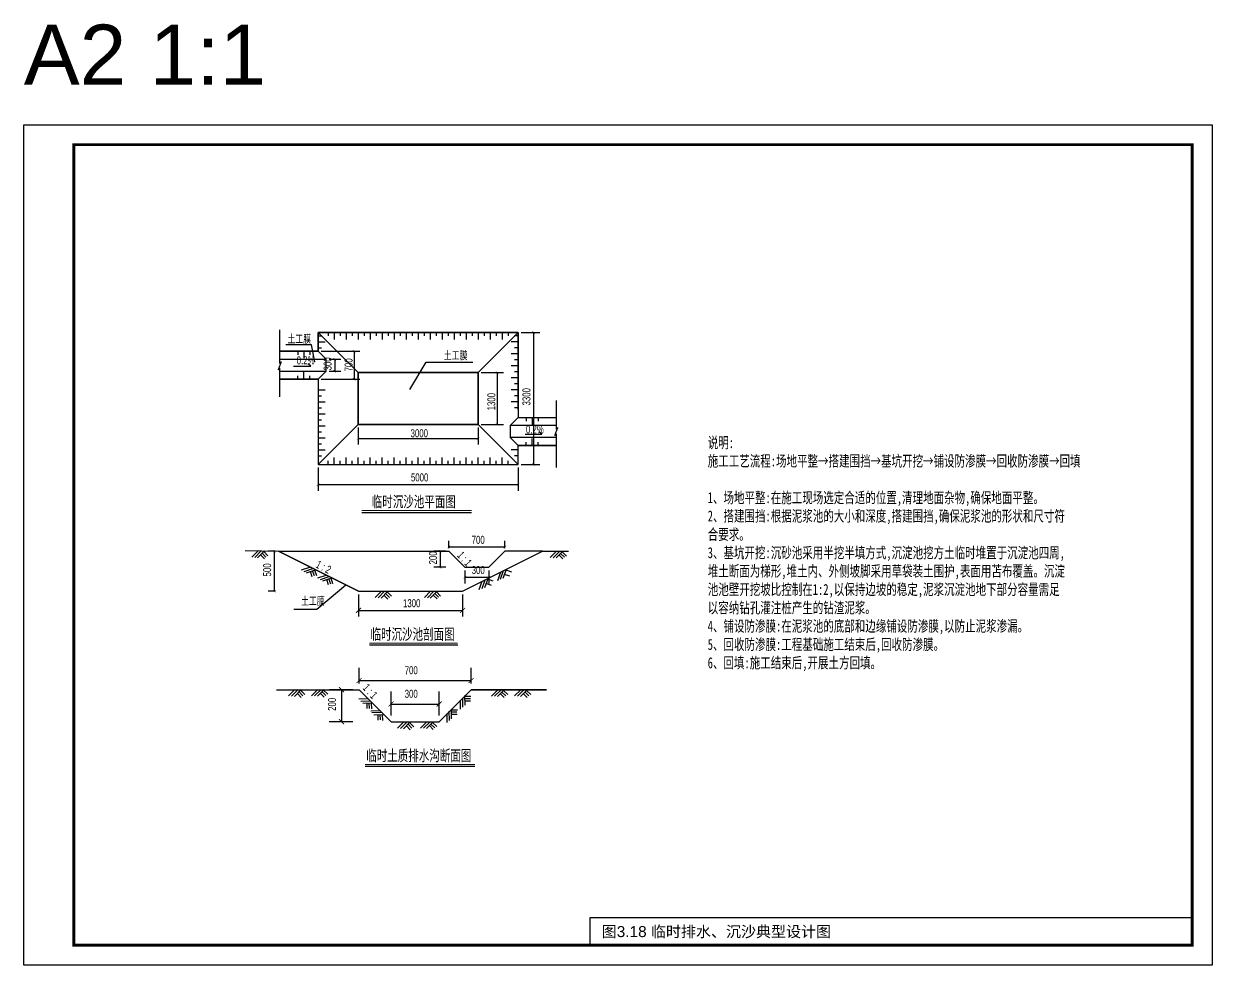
# Model space of a CAD drawing. Header units: millimetres. Extents: x 247 to 4563, y -2787 to 1016.
# Drawn here: x 247 to 841, y 424 to 894 of the extents above; entities that cross this region are included whole.
import ezdxf

# ---------------------------------------------------------------- set-up
doc = ezdxf.new("R2010")
doc.units = ezdxf.units.MM
for name, color, linetype in [('M_Dim', 3, 'Continuous'), ('图名和图名范围', 7, 'Continuous'), ('表格图框层TK', 7, 'Continuous'), ('说明文字-多行文字', 7, 'Continuous')]:
    doc.layers.add(name, color=color, linetype=linetype)
doc.layers.add('yichutu', color=7, linetype='Continuous', true_color=0xffffff, plot=False)
doc.styles.add('HZ', font='romans.shx', dxfattribs={"width": 0.7, "bigfont": 'hztxt.shx'})
doc.styles.get("Standard").update_dxf_attribs({"font": 'arial.ttf'})

# ---------------------------------------------------------------- blocks, each defined once
blk = doc.blocks.new('yct-594-420-594-420-1-2000')
at = {"layer": 'yichutu', "color": 7, "true_color": 0xffffff}
blk.add_lwpolyline([(0, 0), (0, 420), (594, 420), (594, 0)], close=True, dxfattribs=at)
blk.add_text('A2 1:1', height=30, dxfattribs=at).set_placement((0, 440))

msp = doc.modelspace()

# ---------------------------------------------------------------- linework, layer by layer
at = {"color": 3}
for p, q in [((374.99, 741.19), (374.99, 724.51)), ((495.74, 739.97), (505.03, 739.97)), ((501.9, 739.97), (501.9, 673.97)), ((375.76, 725.19), (374.29, 721.25)), ((374.99, 724.51), (375.76, 725.19)), ((395.74, 730.55), (415.08, 730.55)), ((399.74, 726.55), (405.65, 726.55)), ((402.52, 726.55), (402.52, 720.55)), ((412.2, 730.55), (412.18, 716.55)), ((374.29, 721.25), (374.99, 722.02)), ((374.99, 722.02), (374.99, 707.73)), ((382, 723.14), (390.63, 723.14)), ((390.63, 723.14), (389.18, 724.16)), ((399.74, 720.55), (405.65, 720.55)), ((475.74, 719.97), (486.8, 719.97)), ((483.68, 719.97), (483.68, 693.97)), ((395.74, 716.55), (415.08, 716.55)), ((513.36, 691.6), (513.36, 705.89)), ((513.36, 691.6), (513.36, 705.89)), ((414.18, 692.4), (414.18, 683.87)), ((474.18, 692.4), (474.18, 683.87)), ((475.74, 693.97), (486.8, 693.97)), ((497.67, 689.14), (505.97, 689.14)), ((505.97, 689.14), (504.53, 690.21)), ((512.59, 688.43), (514.06, 692.36)), ((513.36, 689.11), (512.59, 688.43)), ((514.06, 692.36), (513.36, 691.6)), ((513.36, 674.49), (513.36, 689.11)), ((513.36, 672.42), (513.36, 689.11)), ((414.18, 687), (474.18, 687)), ((394.18, 672.4), (394.18, 660.81)), ((494.18, 672.4), (494.18, 660.81)), ((495.74, 673.97), (505.03, 673.97)), ((394.18, 663.93), (494.18, 663.93)), ((459.59, 632.15), (459.59, 635.86)), ((487.59, 632.15), (487.59, 635.86)), ((372.85, 630.59), (369.18, 630.59)), ((372.3, 630.59), (372.3, 610.59)), ((458.02, 630.59), (452.08, 630.59)), ((455.21, 630.59), (455.21, 622.59)), ((459.59, 632.74), (487.59, 632.74)), ((458.02, 622.59), (452.08, 622.59)), ((467.59, 621.02), (467.59, 614.49)), ((479.59, 621.02), (479.59, 614.49)), ((467.59, 617.61), (479.59, 617.61)), ((372.85, 610.59), (369.18, 610.59)), ((414.41, 609.02), (414.41, 597.93)), ((466.41, 609.02), (466.41, 597.93)), ((414.41, 601.05), (466.41, 601.05)), ((414.7, 564.52), (414.7, 572.26)), ((470.7, 564.52), (470.7, 572.26)), ((414.7, 566.01), (470.7, 566.01)), ((411.58, 561.39), (399.69, 561.39)), ((405.94, 561.39), (405.94, 545.39)), ((430.7, 548.52), (430.7, 560.49)), ((454.7, 548.52), (454.7, 560.49)), ((430.7, 554.24), (454.7, 554.24)), ((411.58, 545.39), (399.69, 545.39))]:
    msp.add_line(p, q, dxfattribs=at)
for p, q in [((494.18, 739.97), (394.18, 739.97)), ((394.18, 739.97), (394.18, 730.55)), ((394.18, 739.97), (414.18, 719.97)), ((394.18, 730.55), (394.18, 739.97)), ((394.18, 739.97), (494.18, 739.97)), ((394.18, 738.26), (395.93, 738.26)), ((394.18, 738.26), (395.93, 738.26)), ((394.18, 738.26), (395.93, 738.26)), ((394.18, 738.26), (395.93, 738.26)), ((394.18, 738.26), (395.93, 738.26)), ((394.18, 738.26), (395.93, 738.26)), ((394.18, 738.26), (395.93, 738.26)), ((394.18, 738.26), (395.93, 738.26)), ((394.18, 738.26), (395.93, 738.26)), ((394.18, 738.26), (395.93, 738.26)), ((394.18, 738.26), (395.93, 738.26)), ((394.18, 738.26), (395.93, 738.26)), ((394.18, 738.26), (395.93, 738.26)), ((394.18, 738.26), (395.93, 738.26)), ((394.18, 738.26), (395.93, 738.26)), ((394.18, 738.26), (395.93, 738.26)), ((394.18, 738.26), (395.93, 738.26)), ((394.18, 738.26), (395.93, 738.26)), ((394.18, 738.26), (395.93, 738.26)), ((394.18, 738.26), (395.93, 738.26)), ((399.18, 739.97), (399.18, 738.21)), ((399.18, 739.97), (399.18, 738.21)), ((399.18, 739.97), (399.18, 738.21)), ((399.18, 739.97), (399.18, 738.21)), ((399.18, 739.97), (399.18, 738.21)), ((402.18, 739.97), (402.18, 736.46)), ((405.18, 739.97), (405.18, 738.21)), ((405.18, 739.97), (405.18, 738.21)), ((405.18, 739.97), (405.18, 738.21)), ((405.18, 739.97), (405.18, 738.21)), ((405.18, 739.97), (405.18, 738.21)), ((408.18, 739.97), (408.18, 736.46)), ((411.18, 739.97), (411.18, 738.21)), ((411.18, 739.97), (411.18, 738.21)), ((411.18, 739.97), (411.18, 738.21)), ((411.18, 739.97), (411.18, 738.21)), ((414.18, 739.97), (414.18, 736.46)), ((417.18, 739.97), (417.18, 738.21)), ((417.18, 739.97), (417.18, 738.21)), ((417.18, 739.97), (417.18, 738.21)), ((417.18, 739.97), (417.18, 738.21)), ((420.18, 739.97), (420.18, 736.46)), ((423.18, 739.97), (423.18, 738.21)), ((423.18, 739.97), (423.18, 738.21)), ((423.18, 739.97), (423.18, 738.21)), ((423.18, 739.97), (423.18, 738.21)), ((426.18, 739.97), (426.18, 736.46)), ((429.18, 739.97), (429.18, 738.21)), ((429.18, 739.97), (429.18, 738.21)), ((429.18, 739.97), (429.18, 738.21)), ((432.18, 739.97), (432.18, 736.46)), ((435.18, 739.97), (435.18, 738.21)), ((435.18, 739.97), (435.18, 738.21)), ((435.18, 739.97), (435.18, 738.21)), ((438.18, 739.97), (438.18, 736.46)), ((441.18, 739.97), (441.18, 738.21)), ((441.18, 739.97), (441.18, 738.21)), ((441.18, 739.97), (441.18, 738.21)), ((444.18, 739.97), (444.18, 736.46)), ((447.18, 739.97), (447.18, 738.21)), ((447.18, 739.97), (447.18, 738.21)), ((450.18, 739.97), (450.18, 736.46)), ((453.18, 739.97), (453.18, 738.21)), ((453.18, 739.97), (453.18, 738.21)), ((456.18, 739.97), (456.18, 736.46)), ((459.18, 739.97), (459.18, 738.21)), ((459.18, 739.97), (459.18, 738.21)), ((462.18, 739.97), (462.18, 736.46)), ((465.18, 739.97), (465.18, 738.21)), ((465.18, 739.97), (465.18, 738.21)), ((465.18, 739.97), (465.18, 738.21)), ((468.18, 739.97), (468.18, 736.46)), ((471.18, 739.97), (471.18, 738.21)), ((471.18, 739.97), (471.18, 738.21)), ((471.18, 739.97), (471.18, 738.21)), ((474.18, 739.97), (474.18, 736.46)), ((494.18, 739.97), (474.18, 719.97)), ((477.18, 739.97), (477.18, 738.21)), ((477.18, 739.97), (477.18, 738.21)), ((477.18, 739.97), (477.18, 738.21)), ((480.18, 739.97), (480.18, 736.46)), ((483.18, 739.97), (483.18, 738.21)), ((483.18, 739.97), (483.18, 738.21)), ((483.18, 739.97), (483.18, 738.21)), ((483.18, 739.97), (483.18, 738.21)), ((486.18, 739.97), (486.18, 736.46)), ((489.18, 739.97), (489.18, 738.21)), ((489.18, 739.97), (489.18, 738.21)), ((489.18, 739.97), (489.18, 738.21)), ((489.18, 739.97), (489.18, 738.21)), ((494.18, 738.26), (492.42, 738.26)), ((494.18, 738.26), (492.42, 738.26)), ((494.18, 738.26), (492.42, 738.26)), ((494.18, 738.26), (492.42, 738.26)), ((494.18, 738.26), (492.42, 738.26)), ((494.18, 738.26), (492.42, 738.26)), ((494.18, 738.26), (492.42, 738.26)), ((494.18, 738.26), (492.42, 738.26)), ((494.18, 738.26), (492.42, 738.26)), ((494.18, 738.26), (492.42, 738.26)), ((494.18, 738.26), (492.42, 738.26)), ((494.18, 738.26), (492.42, 738.26)), ((494.18, 738.26), (492.42, 738.26)), ((494.18, 738.26), (492.42, 738.26)), ((494.18, 738.26), (492.42, 738.26)), ((494.18, 738.26), (492.42, 738.26)), ((494.18, 738.26), (492.42, 738.26)), ((494.18, 738.26), (492.42, 738.26)), ((494.18, 738.26), (492.42, 738.26)), ((494.18, 738.26), (492.42, 738.26)), ((494.18, 701.38), (494.18, 739.97)), ((494.18, 739.97), (494.18, 697.38)), ((394.18, 735.26), (397.68, 735.26)), ((394.18, 732.26), (395.93, 732.26)), ((394.18, 732.26), (395.93, 732.26)), ((394.18, 732.26), (395.93, 732.26)), ((394.18, 732.26), (395.93, 732.26)), ((394.18, 732.26), (395.93, 732.26)), ((394.18, 732.26), (395.93, 732.26)), ((394.18, 732.26), (395.93, 732.26)), ((394.18, 732.26), (395.93, 732.26)), ((394.18, 732.26), (395.93, 732.26)), ((394.18, 732.26), (395.93, 732.26)), ((394.18, 732.26), (395.93, 732.26)), ((394.18, 732.26), (395.93, 732.26)), ((394.18, 732.26), (395.93, 732.26)), ((394.18, 732.26), (395.93, 732.26)), ((394.18, 732.26), (395.93, 732.26)), ((394.18, 732.26), (395.93, 732.26)), ((394.18, 732.26), (395.93, 732.26)), ((394.18, 732.26), (395.93, 732.26)), ((394.18, 732.26), (395.93, 732.26)), ((394.18, 732.26), (395.93, 732.26)), ((494.18, 735.26), (490.67, 735.26)), ((494.18, 732.26), (492.42, 732.26)), ((494.18, 732.26), (492.42, 732.26)), ((494.18, 732.26), (492.42, 732.26)), ((494.18, 732.26), (492.42, 732.26)), ((494.18, 732.26), (492.42, 732.26)), ((494.18, 732.26), (492.42, 732.26)), ((494.18, 732.26), (492.42, 732.26)), ((494.18, 732.26), (492.42, 732.26)), ((494.18, 732.26), (492.42, 732.26)), ((494.18, 732.26), (492.42, 732.26)), ((494.18, 732.26), (492.42, 732.26)), ((494.18, 732.26), (492.42, 732.26)), ((494.18, 732.26), (492.42, 732.26)), ((494.18, 732.26), (492.42, 732.26)), ((494.18, 732.26), (492.42, 732.26)), ((494.18, 732.26), (492.42, 732.26)), ((494.18, 732.26), (492.42, 732.26)), ((494.18, 732.26), (492.42, 732.26)), ((494.18, 732.26), (492.42, 732.26)), ((494.18, 732.26), (492.42, 732.26)), ((394.18, 730.55), (374.99, 730.55)), ((374.99, 730.55), (394.18, 730.55)), ((374.99, 726.55), (398.18, 726.55)), ((384.08, 730.55), (384.08, 728.8)), ((387.08, 730.55), (387.08, 727.05)), ((390.08, 730.55), (390.08, 728.8)), ((398.18, 726.55), (394.18, 730.55)), ((398.18, 720.55), (398.18, 726.55)), ((494.18, 729.26), (490.67, 729.26)), ((494.18, 726.26), (492.42, 726.26)), ((494.18, 726.26), (492.42, 726.26)), ((494.18, 726.26), (492.42, 726.26)), ((494.18, 726.26), (492.42, 726.26)), ((494.18, 726.26), (492.42, 726.26)), ((494.18, 726.26), (492.42, 726.26)), ((494.18, 726.26), (492.42, 726.26)), ((494.18, 726.26), (492.42, 726.26)), ((494.18, 726.26), (492.42, 726.26)), ((494.18, 726.26), (492.42, 726.26)), ((494.18, 726.26), (492.42, 726.26)), ((494.18, 726.26), (492.42, 726.26)), ((494.18, 726.26), (492.42, 726.26)), ((494.18, 726.26), (492.42, 726.26)), ((494.18, 726.26), (492.42, 726.26)), ((374.99, 720.55), (398.18, 720.55)), ((387.08, 716.55), (387.08, 720.06)), ((394.18, 716.55), (398.18, 720.55)), ((414.18, 719.97), (414.18, 693.97)), ((474.18, 719.97), (414.18, 719.97)), ((414.18, 719.97), (474.18, 719.97)), ((414.18, 693.97), (414.18, 719.97)), ((474.18, 693.97), (474.18, 719.97)), ((474.18, 719.97), (474.18, 693.97)), ((494.18, 723.26), (490.67, 723.26)), ((494.18, 720.26), (492.42, 720.26)), ((494.18, 720.26), (492.42, 720.26)), ((494.18, 720.26), (492.42, 720.26)), ((494.18, 720.26), (492.42, 720.26)), ((494.18, 720.26), (492.42, 720.26)), ((494.18, 720.26), (492.42, 720.26)), ((494.18, 720.26), (492.42, 720.26)), ((494.18, 720.26), (492.42, 720.26)), ((494.18, 720.26), (492.42, 720.26)), ((494.18, 720.26), (492.42, 720.26)), ((494.18, 720.26), (492.42, 720.26)), ((494.18, 720.26), (492.42, 720.26)), ((494.18, 720.26), (492.42, 720.26)), ((494.18, 720.26), (492.42, 720.26)), ((494.18, 720.26), (492.42, 720.26)), ((394.18, 716.55), (374.99, 716.55)), ((374.99, 716.55), (394.18, 716.55)), ((384.08, 716.55), (384.08, 718.3)), ((390.08, 716.55), (390.08, 718.3)), ((394.18, 716.55), (394.18, 673.97)), ((494.18, 717.26), (490.67, 717.26)), ((494.18, 714.26), (492.42, 714.26)), ((494.18, 714.26), (492.42, 714.26)), ((494.18, 714.26), (492.42, 714.26)), ((494.18, 714.26), (492.42, 714.26)), ((494.18, 714.26), (492.42, 714.26)), ((494.18, 714.26), (492.42, 714.26)), ((494.18, 714.26), (492.42, 714.26)), ((494.18, 714.26), (492.42, 714.26)), ((494.18, 714.26), (492.42, 714.26)), ((494.18, 714.26), (492.42, 714.26)), ((494.18, 714.26), (492.42, 714.26)), ((494.18, 714.26), (492.42, 714.26)), ((494.18, 714.26), (492.42, 714.26)), ((494.18, 714.26), (492.42, 714.26)), ((494.18, 714.26), (492.42, 714.26)), ((394.18, 712.55), (394.18, 673.97)), ((394.18, 711.26), (397.68, 711.26)), ((394.18, 708.26), (395.93, 708.26)), ((394.18, 708.26), (395.93, 708.26)), ((394.18, 708.26), (395.93, 708.26)), ((394.18, 708.26), (395.93, 708.26)), ((394.18, 708.26), (395.93, 708.26)), ((394.18, 708.26), (395.93, 708.26)), ((394.18, 708.26), (395.93, 708.26)), ((394.18, 708.26), (395.93, 708.26)), ((394.18, 708.26), (395.93, 708.26)), ((394.18, 708.26), (395.93, 708.26)), ((394.18, 708.26), (395.93, 708.26)), ((394.18, 708.26), (395.93, 708.26)), ((394.18, 708.26), (395.93, 708.26)), ((394.18, 708.26), (395.93, 708.26)), ((394.18, 708.26), (395.93, 708.26)), ((494.18, 711.26), (490.67, 711.26)), ((494.18, 708.26), (492.42, 708.26)), ((494.18, 708.26), (492.42, 708.26)), ((494.18, 708.26), (492.42, 708.26)), ((494.18, 708.26), (492.42, 708.26)), ((494.18, 708.26), (492.42, 708.26)), ((494.18, 708.26), (492.42, 708.26)), ((494.18, 708.26), (492.42, 708.26)), ((494.18, 708.26), (492.42, 708.26)), ((494.18, 708.26), (492.42, 708.26)), ((494.18, 708.26), (492.42, 708.26)), ((494.18, 708.26), (492.42, 708.26)), ((494.18, 708.26), (492.42, 708.26)), ((494.18, 708.26), (492.42, 708.26)), ((494.18, 708.26), (492.42, 708.26)), ((494.18, 708.26), (492.42, 708.26)), ((394.18, 705.26), (397.68, 705.26)), ((394.18, 702.26), (395.93, 702.26)), ((394.18, 702.26), (395.93, 702.26)), ((394.18, 702.26), (395.93, 702.26)), ((394.18, 702.26), (395.93, 702.26)), ((394.18, 702.26), (395.93, 702.26)), ((394.18, 702.26), (395.93, 702.26)), ((394.18, 702.26), (395.93, 702.26)), ((394.18, 702.26), (395.93, 702.26)), ((394.18, 702.26), (395.93, 702.26)), ((394.18, 702.26), (395.93, 702.26)), ((394.18, 702.26), (395.93, 702.26)), ((394.18, 702.26), (395.93, 702.26)), ((394.18, 702.26), (395.93, 702.26)), ((394.18, 702.26), (395.93, 702.26)), ((394.18, 702.26), (395.93, 702.26)), ((494.18, 705.26), (490.67, 705.26)), ((494.18, 702.26), (492.42, 702.26)), ((494.18, 702.26), (492.42, 702.26)), ((494.18, 702.26), (492.42, 702.26)), ((494.18, 702.26), (492.42, 702.26)), ((494.18, 702.26), (492.42, 702.26)), ((494.18, 702.26), (492.42, 702.26)), ((494.18, 702.26), (492.42, 702.26)), ((494.18, 702.26), (492.42, 702.26)), ((494.18, 702.26), (492.42, 702.26)), ((494.18, 702.26), (492.42, 702.26)), ((494.18, 702.26), (492.42, 702.26)), ((494.18, 702.26), (492.42, 702.26)), ((494.18, 702.26), (492.42, 702.26)), ((494.18, 702.26), (492.42, 702.26)), ((494.18, 702.26), (492.42, 702.26)), ((394.18, 699.26), (397.68, 699.26)), ((394.18, 696.26), (395.93, 696.26)), ((394.18, 696.26), (395.93, 696.26)), ((394.18, 696.26), (395.93, 696.26)), ((394.18, 696.26), (395.93, 696.26)), ((394.18, 696.26), (395.93, 696.26)), ((394.18, 696.26), (395.93, 696.26)), ((394.18, 696.26), (395.93, 696.26)), ((394.18, 696.26), (395.93, 696.26)), ((394.18, 696.26), (395.93, 696.26)), ((394.18, 696.26), (395.93, 696.26)), ((394.18, 696.26), (395.93, 696.26)), ((394.18, 696.26), (395.93, 696.26)), ((394.18, 696.26), (395.93, 696.26)), ((394.18, 696.26), (395.93, 696.26)), ((394.18, 696.26), (395.93, 696.26)), ((494.18, 697.38), (490.18, 693.38)), ((494.18, 697.38), (513.36, 697.38)), ((494.18, 697.38), (513.36, 697.38)), ((494.18, 697.38), (513.36, 697.38)), ((498.27, 697.38), (498.27, 695.63)), ((501.27, 697.38), (501.27, 693.88)), ((504.27, 697.38), (504.27, 695.63)), ((394.18, 673.97), (414.18, 693.97)), ((394.18, 693.26), (397.68, 693.26)), ((394.18, 690.26), (395.93, 690.26)), ((394.18, 690.26), (395.93, 690.26)), ((394.18, 690.26), (395.93, 690.26)), ((394.18, 690.26), (395.93, 690.26)), ((394.18, 690.26), (395.93, 690.26)), ((394.18, 690.26), (395.93, 690.26)), ((394.18, 690.26), (395.93, 690.26)), ((394.18, 690.26), (395.93, 690.26)), ((394.18, 690.26), (395.93, 690.26)), ((394.18, 690.26), (395.93, 690.26)), ((414.18, 693.97), (474.18, 693.97)), ((474.18, 693.97), (414.18, 693.97)), ((494.18, 673.97), (474.18, 693.97)), ((513.36, 693.38), (490.18, 693.38)), ((490.18, 693.38), (490.18, 687.38)), ((394.18, 687.26), (397.68, 687.26)), ((394.18, 684.26), (395.93, 684.26)), ((394.18, 684.26), (395.93, 684.26)), ((394.18, 684.26), (395.93, 684.26)), ((394.18, 684.26), (395.93, 684.26)), ((394.18, 684.26), (395.93, 684.26)), ((394.18, 684.26), (395.93, 684.26)), ((394.18, 684.26), (395.93, 684.26)), ((394.18, 684.26), (395.93, 684.26)), ((394.18, 684.26), (395.93, 684.26)), ((394.18, 684.26), (395.93, 684.26)), ((490.18, 687.38), (494.18, 683.38)), ((513.36, 687.38), (490.18, 687.38)), ((494.18, 673.97), (494.18, 683.38)), ((494.18, 683.38), (513.36, 683.38)), ((494.18, 683.38), (513.36, 683.38)), ((513.36, 683.38), (494.18, 683.38)), ((494.18, 673.97), (494.18, 683.38)), ((498.27, 683.38), (498.27, 685.13)), ((501.27, 683.38), (501.27, 686.89)), ((501.27, 683.38), (501.27, 686.89)), ((504.27, 683.38), (504.27, 685.13)), ((394.18, 681.26), (397.68, 681.26)), ((394.18, 678.26), (395.93, 678.26)), ((394.18, 678.26), (395.93, 678.26)), ((394.18, 678.26), (395.93, 678.26)), ((394.18, 678.26), (395.93, 678.26)), ((394.18, 678.26), (395.93, 678.26)), ((394.18, 678.26), (395.93, 678.26)), ((394.18, 678.26), (395.93, 678.26)), ((394.18, 678.26), (395.93, 678.26)), ((394.18, 678.26), (395.93, 678.26)), ((394.18, 678.26), (395.93, 678.26)), ((402.18, 673.97), (402.18, 677.47)), ((408.18, 673.97), (408.18, 677.47)), ((414.18, 673.97), (414.18, 677.47)), ((420.18, 673.97), (420.18, 677.47)), ((426.18, 673.97), (426.18, 677.47)), ((432.18, 673.97), (432.18, 677.47)), ((438.18, 673.97), (438.18, 677.47)), ((444.18, 673.97), (444.18, 677.47)), ((450.18, 673.97), (450.18, 677.47)), ((456.18, 673.97), (456.18, 677.47)), ((462.18, 673.97), (462.18, 677.47)), ((468.18, 673.97), (468.18, 677.47)), ((474.18, 673.97), (474.18, 677.47)), ((480.18, 673.97), (480.18, 677.47)), ((486.18, 673.97), (486.18, 677.47)), ((494.18, 681.26), (490.67, 681.26)), ((494.18, 678.26), (492.42, 678.26)), ((494.18, 678.26), (492.42, 678.26)), ((494.18, 678.26), (492.42, 678.26)), ((494.18, 678.26), (492.42, 678.26)), ((494.18, 678.26), (492.42, 678.26)), ((494.18, 678.26), (492.42, 678.26)), ((494.18, 678.26), (492.42, 678.26)), ((494.18, 678.26), (492.42, 678.26)), ((494.18, 678.26), (492.42, 678.26)), ((494.18, 678.26), (492.42, 678.26)), ((394.18, 673.97), (494.18, 673.97)), ((394.18, 673.97), (494.18, 673.97)), ((399.18, 673.97), (399.18, 675.72)), ((399.18, 673.97), (399.18, 675.72)), ((399.18, 673.97), (399.18, 675.72)), ((399.18, 673.97), (399.18, 675.72)), ((399.18, 673.97), (399.18, 675.72)), ((405.18, 673.97), (405.18, 675.72)), ((405.18, 673.97), (405.18, 675.72)), ((405.18, 673.97), (405.18, 675.72)), ((405.18, 673.97), (405.18, 675.72)), ((405.18, 673.97), (405.18, 675.72)), ((411.18, 673.97), (411.18, 675.72)), ((411.18, 673.97), (411.18, 675.72)), ((411.18, 673.97), (411.18, 675.72)), ((411.18, 673.97), (411.18, 675.72)), ((417.18, 673.97), (417.18, 675.72)), ((417.18, 673.97), (417.18, 675.72)), ((417.18, 673.97), (417.18, 675.72)), ((417.18, 673.97), (417.18, 675.72)), ((423.18, 673.97), (423.18, 675.72)), ((423.18, 673.97), (423.18, 675.72)), ((423.18, 673.97), (423.18, 675.72)), ((423.18, 673.97), (423.18, 675.72)), ((429.18, 673.97), (429.18, 675.72)), ((429.18, 673.97), (429.18, 675.72)), ((429.18, 673.97), (429.18, 675.72)), ((435.18, 673.97), (435.18, 675.72)), ((435.18, 673.97), (435.18, 675.72)), ((435.18, 673.97), (435.18, 675.72)), ((441.18, 673.97), (441.18, 675.72)), ((441.18, 673.97), (441.18, 675.72)), ((441.18, 673.97), (441.18, 675.72)), ((447.18, 673.97), (447.18, 675.72)), ((447.18, 673.97), (447.18, 675.72)), ((453.18, 673.97), (453.18, 675.72)), ((453.18, 673.97), (453.18, 675.72)), ((459.18, 673.97), (459.18, 675.72)), ((459.18, 673.97), (459.18, 675.72)), ((465.18, 673.97), (465.18, 675.72)), ((465.18, 673.97), (465.18, 675.72)), ((465.18, 673.97), (465.18, 675.72)), ((471.18, 673.97), (471.18, 675.72)), ((471.18, 673.97), (471.18, 675.72)), ((471.18, 673.97), (471.18, 675.72)), ((477.18, 673.97), (477.18, 675.72)), ((477.18, 673.97), (477.18, 675.72)), ((477.18, 673.97), (477.18, 675.72)), ((483.18, 673.97), (483.18, 675.72)), ((483.18, 673.97), (483.18, 675.72)), ((483.18, 673.97), (483.18, 675.72)), ((483.18, 673.97), (483.18, 675.72)), ((489.18, 673.97), (489.18, 675.72)), ((489.18, 673.97), (489.18, 675.72)), ((489.18, 673.97), (489.18, 675.72)), ((489.18, 673.97), (489.18, 675.72)), ((357.76, 630.88), (374.41, 630.59)), ((361.04, 627.59), (364.18, 630.73)), ((362.54, 627.5), (365.78, 630.73)), ((363.99, 627.35), (367.38, 630.73)), ((369.14, 628.31), (367.05, 630.4)), ((374.41, 630.59), (459.59, 630.59)), ((414.41, 610.59), (374.41, 630.59)), ((374.41, 630.59), (414.41, 610.59)), ((459.59, 630.59), (467.59, 622.59)), ((466.41, 610.59), (506.41, 630.59)), ((466.41, 610.59), (506.41, 630.59)), ((479.59, 622.59), (487.59, 630.59)), ((506.41, 630.59), (487.59, 630.59)), ((506.41, 630.59), (519.42, 630.6)), ((510.23, 627.45), (513.38, 630.6)), ((511.74, 627.37), (514.98, 630.6)), ((513.19, 627.22), (516.58, 630.6)), ((518.34, 628.18), (516.24, 630.27)), ((367.38, 626.87), (365.45, 628.81)), ((368.15, 627.7), (366.25, 629.61)), ((516.58, 626.74), (514.65, 628.68)), ((517.35, 627.57), (515.45, 629.47)), ((385.91, 621.25), (390.12, 622.7)), ((387.23, 620.51), (391.56, 622)), ((388.46, 619.74), (392.99, 621.3)), ((391.3, 617.83), (390.41, 620.41)), ((392.36, 618.24), (391.48, 620.78)), ((393.51, 618.35), (392.55, 621.15)), ((394.06, 617.23), (398.28, 618.68)), ((395.38, 616.49), (399.71, 617.97)), ((467.59, 622.59), (479.59, 622.59)), ((484, 616.01), (485.47, 620.21)), ((485.4, 616.58), (486.91, 620.9)), ((486.76, 617.08), (488.35, 621.59)), ((490.03, 618.12), (487.45, 619.02)), ((490.99, 620.18), (488.19, 621.15)), ((396.62, 615.72), (401.14, 617.27)), ((399.46, 613.8), (398.57, 616.39)), ((400.51, 614.21), (399.63, 616.76)), ((401.66, 614.33), (400.7, 617.12)), ((474.8, 611.42), (476.27, 615.62)), ((476.2, 611.99), (477.71, 616.31)), ((477.57, 612.48), (479.15, 617)), ((480.83, 613.53), (478.25, 614.43)), ((481.79, 615.58), (479, 616.56)), ((414.41, 610.59), (466.41, 610.59)), ((414.41, 610.59), (466.41, 610.59)), ((422.73, 607.43), (425.88, 610.58)), ((424.23, 607.34), (427.47, 610.58)), ((425.68, 607.19), (429.07, 610.58)), ((429.07, 606.72), (427.14, 608.65)), ((429.84, 607.55), (427.94, 609.45)), ((430.83, 608.15), (428.74, 610.25)), ((447.32, 607.45), (450.47, 610.6)), ((448.83, 607.37), (452.06, 610.6)), ((450.27, 607.22), (453.66, 610.6)), ((453.67, 606.74), (451.73, 608.68)), ((454.43, 607.57), (452.53, 609.47)), ((455.42, 608.18), (453.33, 610.27)), ((373.49, 561.39), (414.7, 561.39)), ((379.48, 558.29), (382.63, 561.44)), ((380.99, 558.2), (384.23, 561.44)), ((382.44, 558.05), (385.82, 561.44)), ((385.83, 557.58), (383.9, 559.51)), ((386.59, 558.41), (384.69, 560.31)), ((387.58, 559.01), (385.49, 561.1)), ((390.96, 558.36), (394.11, 561.51)), ((392.47, 558.27), (395.71, 561.51)), ((393.92, 558.12), (397.3, 561.51)), ((397.31, 557.65), (395.38, 559.58)), ((398.08, 558.48), (396.18, 560.38)), ((399.06, 559.09), (396.97, 561.18)), ((414.7, 561.39), (430.7, 545.39)), ((454.7, 545.39), (470.7, 561.39)), ((467.64, 553.65), (467.62, 558.44)), ((508.36, 561.39), (470.7, 561.39)), ((480.89, 558.19), (484.04, 561.34)), ((482.4, 558.1), (485.64, 561.34)), ((483.85, 557.96), (487.23, 561.34)), ((487.24, 557.48), (485.31, 559.41)), ((488, 558.31), (486.1, 560.21)), ((488.99, 558.92), (486.9, 561.01)), ((492.37, 558.27), (495.52, 561.41)), ((493.88, 558.18), (497.12, 561.41)), ((495.33, 558.03), (498.71, 561.41)), ((498.72, 557.56), (496.79, 559.49)), ((499.49, 558.38), (497.59, 560.29)), ((500.47, 558.99), (498.38, 561.08)), ((414.6, 556.8), (419.05, 556.97)), ((415.64, 555.71), (420.22, 555.89)), ((416.6, 554.62), (421.39, 554.8)), ((418.77, 551.97), (418.67, 554.7)), ((419.9, 552.05), (419.79, 554.74)), ((421.03, 551.83), (420.92, 554.78)), ((465.39, 551.72), (465.37, 556.17)), ((466.51, 552.72), (466.5, 557.3)), ((470.58, 557.98), (467.62, 557.97)), ((470.32, 556.85), (467.63, 556.84)), ((470.36, 555.72), (467.63, 555.71)), ((420.57, 550.83), (425.02, 551)), ((421.13, 549.95), (425.71, 550.13)), ((422.09, 548.86), (426.88, 549.04)), ((424.26, 546.21), (424.16, 548.94)), ((425.38, 546.29), (425.28, 548.98)), ((426.52, 546.07), (426.41, 549.02)), ((458.69, 545.08), (458.67, 549.53)), ((459.81, 546.08), (459.8, 550.66)), ((460.93, 546.78), (460.92, 551.57)), ((463.87, 551.11), (460.92, 551.1)), ((463.62, 550.21), (460.93, 550.2)), ((463.66, 549.08), (460.93, 549.07)), ((430.7, 545.39), (454.7, 545.39)), ((433.94, 542.13), (437.09, 545.28)), ((435.45, 542.05), (438.69, 545.28)), ((436.9, 541.9), (440.29, 545.28)), ((440.29, 541.42), (438.36, 543.36)), ((441.06, 542.25), (439.16, 544.15)), ((442.05, 542.86), (439.95, 544.95)), ((445.43, 542.21), (448.57, 545.36)), ((446.93, 542.12), (450.17, 545.36)), ((448.38, 541.97), (451.77, 545.36)), ((451.77, 541.5), (449.84, 543.43)), ((452.54, 542.33), (450.64, 544.23)), ((453.53, 542.93), (451.44, 545.03))]:
    msp.add_line(p, q)
at = {"color": 0}
for p, q in [((390.91, 733.8), (378.02, 733.8)), ((392.57, 725.17), (390.91, 733.8)), ((439.99, 711.35), (448.27, 725.07)), ((448.27, 725.07), (471.61, 725.07)), ((373.49, 561.39), (414.7, 561.39)), ((414.7, 561.39), (430.7, 545.39)), ((454.7, 545.39), (470.7, 561.39)), ((470.7, 561.39), (508.36, 561.39)), ((430.7, 545.39), (454.7, 545.39))]:
    msp.add_line(p, q, dxfattribs=at)
at = {"color": 2}
for p, q in [((467.59, 622.59), (479.59, 622.59)), ((414.41, 610.59), (466.41, 610.59)), ((430.7, 545.39), (454.7, 545.39))]:
    msp.add_line(p, q, dxfattribs=at)
at = {"lineweight": -3}
for p, q in [((393.61, 601.6), (408.13, 613.72)), ((382.11, 601.6), (393.61, 601.6))]:
    msp.add_line(p, q, dxfattribs=at)
at = {"color": 0, "linetype": 'ByBlock'}
for points, const_width in [([(502.53, 739.34), (501.28, 740.59)], 0.188), ([(412.83, 729.93), (411.58, 731.18)], 0.188), ([(403.15, 725.93), (401.9, 727.18)], 0.188), ([(401.9, 721.18), (403.15, 719.93)], 0.188), ([(483.05, 720.59), (484.3, 719.34)], 0.188), ([(411.55, 717.18), (412.8, 715.93)], 0.188), ([(483.05, 694.59), (484.3, 693.34)], 0.188), ([(414.8, 687.62), (413.55, 686.37)], 0.188), ([(473.55, 686.37), (474.8, 687.62)], 0.188), ([(501.28, 674.59), (502.53, 673.34)], 0.188), ([(394.8, 664.56), (393.55, 663.31)], 0.188), ([(493.55, 663.31), (494.8, 664.56)], 0.188), ([(372.93, 629.96), (371.68, 631.21)], 0.188), ([(455.83, 629.96), (454.58, 631.21)], 0.188), ([(460.21, 633.36), (458.96, 632.11)], 0.188), ([(486.96, 632.11), (488.21, 633.36)], 0.188), ([(454.58, 623.21), (455.83, 621.96)], 0.188), ([(468.21, 618.24), (466.96, 616.99)], 0.188), ([(478.96, 616.99), (480.21, 618.24)], 0.188), ([(371.68, 611.21), (372.93, 609.96)], 0.188), ([(415.66, 602.3), (413.16, 599.8)], 0.375), ([(465.16, 599.8), (467.66, 602.3)], 0.375), ([(415.95, 567.26), (413.45, 564.76)], 0.375), ([(469.45, 564.76), (471.95, 567.26)], 0.375), ([(407.19, 560.14), (404.69, 562.64)], 0.375), ([(431.95, 555.49), (429.45, 552.99)], 0.375), ([(453.45, 552.99), (455.95, 555.49)], 0.375), ([(404.69, 546.64), (407.19, 544.14)], 0.375)]:
    msp.add_lwpolyline(points, dxfattribs=dict(at, const_width=const_width))
at = {"layer": 'M_Dim'}
for p, q in [((416.01, 650.01), (470.89, 650.01)), ((419.86, 583.78), (463.99, 583.78)), ((417.72, 523.14), (472.6, 523.14))]:
    msp.add_line(p, q, dxfattribs=at)
for points in [[(416.01, 650.93, 0.44, 0.44, 0), (470.89, 650.93, 0.44, 0.44, 0)], [(419.86, 584.69, 0.44, 0.44, 0), (463.99, 584.69, 0.44, 0.44, 0)], [(417.72, 524.05, 0.44, 0.44, 0), (472.6, 524.05, 0.44, 0.44, 0)]]:
    msp.add_lwpolyline(points, format="xyseb", dxfattribs=at)
at = {"layer": '图名和图名范围'}
msp.add_lwpolyline([(530.15, 447.64), (831.11, 447.64), (831.11, 433.72), (530.15, 433.72)], close=True, dxfattribs=at)
at = {"layer": '表格图框层TK', "color": 121, "linetype": 'ByBlock'}
msp.add_lwpolyline([(247.11, 423.72), (247.11, 843.72), (841.11, 843.72), (841.11, 423.72), (247.11, 423.72)], dxfattribs=at)
at = {"layer": '表格图框层TK', "color": 121, "linetype": 'ByBlock', "const_width": 1.4}
msp.add_lwpolyline([(272.11, 433.72), (272.11, 833.72), (831.11, 833.72), (831.11, 433.72), (272.11, 433.72)], dxfattribs=at)

# ---------------------------------------------------------------- block references
at = {"layer": 'yichutu'}
msp.add_blockref('yct-594-420-594-420-1-2000', (247.11, 423.72), dxfattribs=at)

# ---------------------------------------------------------------- texts
at = {"color": 0, "width": 0.7}
for s, height, p in [('土工膜', 4, (378.91, 734.74)), ('土工膜', 4, (457.07, 726.46)), ('0.2%%%', 4, (383.53, 723.97)), ('0.2%%%', 4, (498.09, 689.48)), ('   临时沉沙池平面图', 5.5, (416.56, 652.63)), ('土工膜', 4, (385.72, 603.76)), ('临时沉沙池剖面图', 5.5, (420.41, 586.39)), ('临时土质排水沟断面图', 5.5, (418.27, 525.75))]:
    msp.add_text(s, height=height, dxfattribs=at).set_placement(p)
at = {"color": 3, "width": 0.7}
for s, rotation, p in [('300', 90, (400.96, 720.96)), ('700', 90, (411.44, 720.45)), ('1300', 90, (482.81, 700.97)), ('3300', 90, (500.34, 703.41)), ('200', 90, (453.64, 623.99)), ('1 : 1', 312.33311, (463.38, 628.32)), ('500', 90, (370.74, 617.99)), ('1 : 2', 332.54347, (392.65, 622.7)), ('1 : 1', 312.33311, (416.21, 562.07)), ('200', 90, (403.16, 550.82))]:
    msp.add_text(s, height=4, rotation=rotation, dxfattribs=at).set_placement(p)
for s, p in [('3000', (440.44, 687.54)), ('5000', (440.62, 665.49)), ('700', (470.99, 634.3)), ('300', (470.99, 619.18)), ('1300', (436.66, 602.62)), ('700', (437.51, 569.13)), ('300', (437.51, 557.36))]:
    msp.add_text(s, height=4, dxfattribs=at).set_placement(p)
at = {"layer": '图名和图名范围'}
msp.add_text('图3.18 临时排水、沉沙典型设计图 ', height=5.5, dxfattribs=at).set_placement((535.98, 437.78))
at = {"layer": '说明文字-多行文字', "color": 0, "insert": (588.96, 687.63), "char_height": 5.5, "width": 178.3265, "attachment_point": 1, "style": 'HZ'}
msp.add_mtext('\\A1;{\\fSimSun|b0|i0|c134|p2;说明:\\P施工工艺流程:场地平整→搭建围挡→基坑开挖→铺设防渗膜→回收防渗膜→回填\\P\\P1、场地平整:在施工现场选定合适的位置,清理地面杂物,确保地面平整。\\P2、搭建围挡:根据泥浆池的大小和深度,搭建围挡,确保泥浆池的形状和尺寸符合要求。\\P3、基坑开挖:沉砂池采用半挖半填方式,沉淀池挖方土临时堆置于沉淀池四周,堆土断面为梯形,堆土内、外侧坡脚采用草袋装土围护,表面用苫布覆盖。沉淀池池壁开挖坡比控制在1:2,以保持边坡的稳定,泥浆沉淀池地下部分容量需足以容纳钻孔灌注桩产生的钻渣泥浆。\\P4、铺设防渗膜:在泥浆池的底部和边缘铺设防渗膜,以防止泥浆渗漏。\\P5、回收防渗膜:工程基础施工结束后,回收防渗膜。\\P6、回填:施工结束后,开展土方回填。}', dxfattribs=at)

doc.saveas('drawing.dxf')
